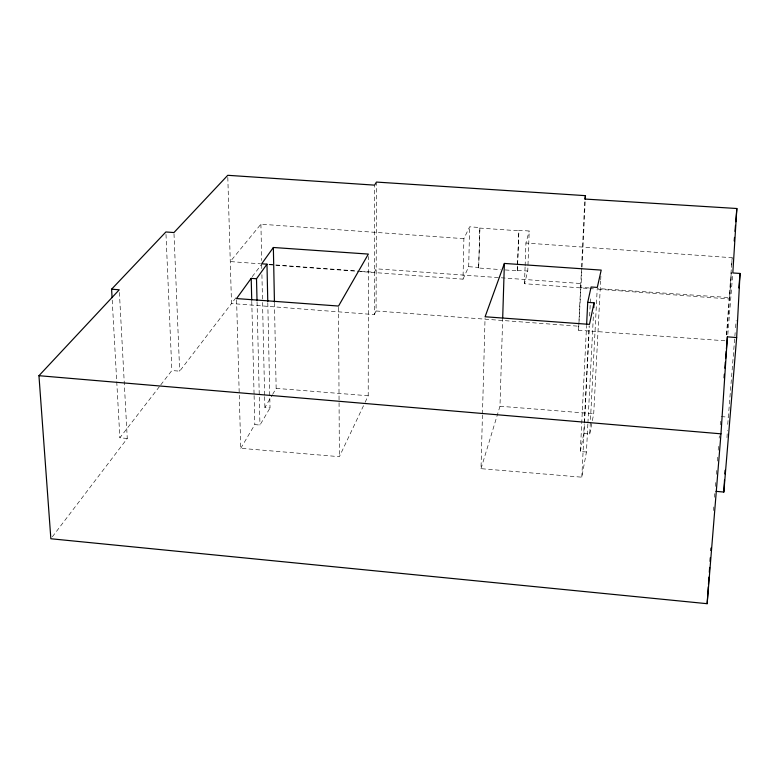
<?xml version="1.0" encoding="UTF-8"?>
<svg xmlns="http://www.w3.org/2000/svg" width="779" height="779" viewBox="0 0 779 779"><rect width="100%" height="100%" fill="white"/><g stroke="black" fill="none" stroke-linecap="round" stroke-linejoin="round"><path stroke-width="0.58" stroke-dasharray="3.9 2.92" d="M365.127 402.285L368.214 395.761L368.36 256.495M160.717 384.933L171.857 370.522L179.686 371.184L231.499 303.528L374.3 314.609L374.602 185.139M374.3 314.609L376.082 310.977L376.432 183.279M357.551 271.306L463.008 279.164L463.894 238.666L469.62 226.806L479.893 227.526L478.647 267.995L500.43 269.592M463.008 279.164L468.695 266.691L469.62 226.806M478.647 267.995L479.893 227.526M587.863 424.097L586.441 452.005L581.796 477.186L481.003 468.676L482.435 415.197M482.474 413.98L485.054 317.968M481.003 468.676L499.972 406.248L502.659 319.108M505.269 269.943L517.373 270.829L517.529 265.98M517.577 264.763L518.717 230.798L518.921 230.263L529.204 231.022L527.763 271.053L524.491 283.712L588.583 288.493M517.373 270.829L518.921 230.263M524.491 283.712L525.085 266.963M525.124 265.766L525.932 243.038L529.204 231.022M724.937 340.774L578.554 330.257L581.514 268.297M581.572 267.08L584.825 199.044M578.554 330.257L581.991 268.21M582.049 267.002L585.233 200.495M586.441 452.005L580.326 451.518L586.577 325.408M580.326 451.518L583.744 433.543L584.231 423.854M584.289 422.637L589.148 325.749M589.635 316.06L590.239 303.956M590.307 302.739L590.609 296.692M581.796 477.186L584.474 423.825M584.542 422.617L589.343 326.8M587.931 422.89L593.549 312.506M583.744 433.543L589.742 434L597.23 288.629M589.742 434L593.715 413.717L600.638 280.956M600.706 279.758L600.891 276.136M726.973 437.681L727.391 430.436M727.742 424.399L735.152 332.614M726.534 334.873L731.306 268.648M731.257 272.231L729.641 297.597L597.561 288.522M731.724 264.987L732.182 257.732L525.932 243.038M713.535 510.586L713.788 506.954M714.45 497.284L714.703 493.652M731.403 267.431L732.182 257.732M726.632 334.853L731.598 273.478M715.258 486.417L715.745 480.38M716.232 474.353L716.729 468.325M717.313 461.08L717.702 456.26M718.189 450.223L718.579 445.403M719.173 438.168L719.368 435.753M720.244 424.896L720.536 421.273M727.82 334.512L732.718 274.159M735.551 327.784L736.155 320.539M236.582 299.779L240.76 448.314L339.371 456.679L364.611 403.376M267.801 302.836L270.031 407.962L264.889 407.544L272.007 395.44M272.592 394.427L276.146 388.37L274.471 303.362M240.76 448.314L254.821 424.594L259.962 425.081L270.031 407.962M52.329 536.828L127.269 438.46L119.382 292.203M235.94 297.773L231.499 303.528L227.75 175.304M252.192 276.652L261.802 264.169M127.269 438.46L119.869 437.798L159.977 385.897M463.894 238.666L260.907 224.206L230.272 261.578L260.556 263.828M589.08 287.938L580.598 287.354L581.251 283.546L376.199 268.813L374.397 272.261L357.444 271.004M479.66 228.062L518.717 230.798M468.695 266.691L478.881 267.431M269.028 264.451L356.227 270.917M589.791 288.581L593.413 288.853M598.253 289.213L728.852 298.951M269.076 264.714L356.344 271.219M376.082 310.977L579.206 326.255M517.568 270.264L527.763 271.053M721.169 416.59L728.161 417.145M276.146 388.37L368.214 395.761M499.972 406.248L593.715 413.717M112.205 300.061L119.869 437.798M165.995 234.391L171.857 370.522M173.999 233.768L179.686 371.184M257.051 301.736L259.962 425.081M251.773 301.298L254.071 394.378M254.1 395.586L254.821 424.594M260.907 224.206L261.715 260.537M261.705 265.016L261.783 268.638M261.919 274.675L262.513 301.249M262.542 302.456L264.626 395.469M264.646 396.677L264.889 407.544M338.534 307.257L339.371 456.679"/><path stroke-width="1.17" d="M502.698 317.9L504.383 263.438L601.203 270.099L597.298 287.412L591.095 287.003L587.717 302.369L586.636 324.2M585.292 199.288L585.467 195.656L376.432 182.072L374.602 185.139L227.75 175.304L173.951 232.551L165.888 231.967L111.601 289.194L112.069 297.646M593.802 307.656L594.046 302.807L587.717 302.369M715.989 491.345L723.818 492.055L736.661 337.57L740.05 273.448L732.815 272.952L736.846 208.509L584.825 199.044L585.467 195.656M723.818 492.055L724.519 479.971M724.869 473.934L725.083 470.302M111.601 289.194L119.245 289.788L38.95 375.692L50.859 538.756L707.147 603.696L720.974 433.825L727.382 336.84L736.661 337.57M707.147 603.696L708.306 586.772M708.471 584.347L708.968 577.093M709.309 572.253L709.64 567.424M710.049 561.377L710.302 557.745M710.799 550.49L710.964 548.075M734.217 240.993L734.509 237.391M734.996 231.373L735.483 225.355M735.775 221.742L736.846 208.509M724.061 377.854L724.353 374.232M724.84 368.204L725.327 362.177M725.619 358.554L726.213 351.319M726.408 348.904L727.382 336.84M738.852 287.938L740.05 273.448M594.046 302.807L589.469 324.376L485.093 316.761L504.383 263.438M266.983 264.178L256.505 278.765L251.198 278.337L236.553 298.571L338.534 306.04L368.36 254.081L273.361 247.488L261.676 263.808L266.983 264.178L267.772 301.629M38.95 375.692L720.974 433.825M256.505 278.765L257.021 300.528M251.198 278.337L251.734 300.09M273.361 247.488L274.442 302.145"/></g></svg>
